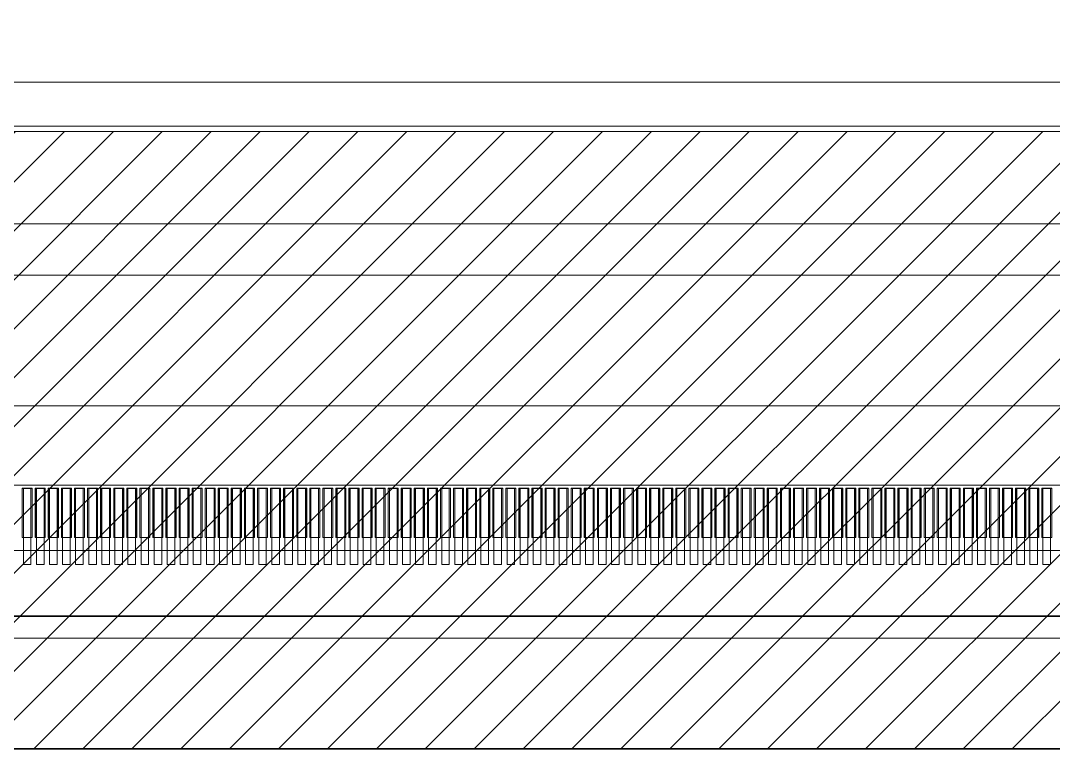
# Model space of a CAD drawing. Header units: millimetres. Extents: x 2066 to 2879, y -17342 to -16767.
# Drawn here: x 2390.86 to 2400.34, y -17164.72 to -17158 of the extents above; entities that cross this region are included whole.
import ezdxf

# ---------------------------------------------------------------- set-up
doc = ezdxf.new("R2010")
doc.units = ezdxf.units.MM
doc.layers.get('0').update_dxf_attribs({"lineweight": 20})
for name, color, linetype, lineweight in [('chip_btm.drawing', 9, 'Continuous', 100), ('chip_top.drawing', 3, 'Continuous', 100), ('DIM（标注）', 3, 'Continuous', 9), ('dummy.drawing', 7, 'Continuous', 100), ('epin', 13, 'Continuous', 9), ('GE.drawing', 6, 'Continuous', 100), ('GE_MASK.drawing', 5, 'Continuous', 100), ('L245.P200', 19, 'Continuous', 100), ('胶框', 7, 'Continuous', 18)]:
    doc.layers.add(name, color=color, linetype=linetype, lineweight=lineweight)

# ---------------------------------------------------------------- blocks, each defined once
blk = doc.blocks.new('afwe322323f')
at = {"color": 7}
blk.add_lwpolyline([(192.4903, 977.9179), (289.2903, 977.9179), (289.2903, 975.8639), (294.2903, 975.8639), (294.2903, 977.9179), (299.2903, 977.9179), (299.2903, 975.8639), (304.2903, 975.8639), (304.2903, 977.9179), (309.9703, 977.9179), (309.9703, 999.9039), (310.4703, 999.9039), (310.4703, 1002.9039), (309.9703, 1002.9039), (309.9703, 1021.9039), (310.4703, 1021.9039), (310.4703, 1024.9039), (309.9703, 1024.9039), (309.9703, 1046.9039), (310.4703, 1046.9039), (310.4703, 1049.9039), (309.9703, 1049.9039), (309.9703, 1148.7439)], dxfattribs=at)
at = {"layer": '胶框', "lineweight": 0}
blk.add_line((222.1208, 972.8126), (259.6596, 972.8126), dxfattribs=at)
blk = doc.blocks.new('afww2323f2f')
at = {"color": 6}
for p, q in [((1183.1799, 119.5908), (1145.8112, 119.5908)), ((1183.1506, 119.3908), (1145.8406, 119.3908))]:
    blk.add_line(p, q, dxfattribs=at)
blk = doc.blocks.new('*u5')
at = {"color": 2, "lineweight": 5}
for points in [[(-2.2447, 0.3488), (-2.3147, 0.3488), (-2.3147, -0.3512), (-2.2447, -0.3512)], [(-2.1247, 0.3488), (-2.1947, 0.3488), (-2.1947, -0.3512), (-2.1247, -0.3512)], [(-2.0047, 0.3488), (-2.0747, 0.3488), (-2.0747, -0.3512), (-2.0047, -0.3512)], [(-1.8847, 0.3488), (-1.9547, 0.3488), (-1.9547, -0.3512), (-1.8847, -0.3512)], [(-1.7647, 0.3488), (-1.8347, 0.3488), (-1.8347, -0.3512), (-1.7647, -0.3512)], [(-1.6447, 0.3488), (-1.7147, 0.3488), (-1.7147, -0.3512), (-1.6447, -0.3512)], [(-1.5247, 0.3488), (-1.5947, 0.3488), (-1.5947, -0.3512), (-1.5247, -0.3512)], [(-1.4047, 0.3488), (-1.4747, 0.3488), (-1.4747, -0.3512), (-1.4047, -0.3512)], [(-1.2847, 0.3488), (-1.3547, 0.3488), (-1.3547, -0.3512), (-1.2847, -0.3512)], [(-1.1647, 0.3488), (-1.2347, 0.3488), (-1.2347, -0.3512), (-1.1647, -0.3512)], [(-1.0447, 0.3488), (-1.1147, 0.3488), (-1.1147, -0.3512), (-1.0447, -0.3512)], [(-0.9247, 0.3488), (-0.9947, 0.3488), (-0.9947, -0.3512), (-0.9247, -0.3512)], [(-0.8047, 0.3488), (-0.8747, 0.3488), (-0.8747, -0.3512), (-0.8047, -0.3512)], [(-0.6847, 0.3488), (-0.7547, 0.3488), (-0.7547, -0.3512), (-0.6847, -0.3512)], [(-0.5647, 0.3488), (-0.6347, 0.3488), (-0.6347, -0.3512), (-0.5647, -0.3512)], [(-0.4447, 0.3488), (-0.5147, 0.3488), (-0.5147, -0.3512), (-0.4447, -0.3512)], [(-0.3247, 0.3488), (-0.3947, 0.3488), (-0.3947, -0.3512), (-0.3247, -0.3512)], [(-0.2047, 0.3488), (-0.2747, 0.3488), (-0.2747, -0.3512), (-0.2047, -0.3512)], [(-0.0847, 0.3488), (-0.1547, 0.3488), (-0.1547, -0.3512), (-0.0847, -0.3512)], [(0.0353, 0.3488), (-0.0347, 0.3488), (-0.0347, -0.3512), (0.0353, -0.3512)], [(0.1553, 0.3488), (0.0853, 0.3488), (0.0853, -0.3512), (0.1553, -0.3512)], [(0.2753, 0.3488), (0.2053, 0.3488), (0.2053, -0.3512), (0.2753, -0.3512)], [(0.3953, 0.3488), (0.3253, 0.3488), (0.3253, -0.3512), (0.3953, -0.3512)], [(0.5153, 0.3488), (0.4453, 0.3488), (0.4453, -0.3512), (0.5153, -0.3512)], [(0.6353, 0.3488), (0.5653, 0.3488), (0.5653, -0.3512), (0.6353, -0.3512)], [(0.7553, 0.3488), (0.6853, 0.3488), (0.6853, -0.3512), (0.7553, -0.3512)], [(0.8753, 0.3488), (0.8053, 0.3488), (0.8053, -0.3512), (0.8753, -0.3512)], [(0.9953, 0.3488), (0.9253, 0.3488), (0.9253, -0.3512), (0.9953, -0.3512)], [(1.1153, 0.3488), (1.0453, 0.3488), (1.0453, -0.3512), (1.1153, -0.3512)], [(1.2353, 0.3488), (1.1653, 0.3488), (1.1653, -0.3512), (1.2353, -0.3512)], [(1.3553, 0.3488), (1.2853, 0.3488), (1.2853, -0.3512), (1.3553, -0.3512)], [(1.4753, 0.3488), (1.4053, 0.3488), (1.4053, -0.3512), (1.4753, -0.3512)], [(1.5953, 0.3488), (1.5253, 0.3488), (1.5253, -0.3512), (1.5953, -0.3512)], [(1.7153, 0.3488), (1.6453, 0.3488), (1.6453, -0.3512), (1.7153, -0.3512)], [(1.8353, 0.3488), (1.7653, 0.3488), (1.7653, -0.3512), (1.8353, -0.3512)], [(1.9553, 0.3488), (1.8853, 0.3488), (1.8853, -0.3512), (1.9553, -0.3512)], [(2.0753, 0.3488), (2.0053, 0.3488), (2.0053, -0.3512), (2.0753, -0.3512)], [(2.1953, 0.3488), (2.1253, 0.3488), (2.1253, -0.3512), (2.1953, -0.3512)], [(2.3153, 0.3488), (2.2453, 0.3488), (2.2453, -0.3512), (2.3153, -0.3512)], [(2.4353, 0.3488), (2.3653, 0.3488), (2.3653, -0.3512), (2.4353, -0.3512)], [(2.5553, 0.3488), (2.4853, 0.3488), (2.4853, -0.3512), (2.5553, -0.3512)], [(2.6753, 0.3488), (2.6053, 0.3488), (2.6053, -0.3512), (2.6753, -0.3512)], [(2.7953, 0.3488), (2.7253, 0.3488), (2.7253, -0.3512), (2.7953, -0.3512)], [(2.9153, 0.3488), (2.8453, 0.3488), (2.8453, -0.3512), (2.9153, -0.3512)], [(3.0353, 0.3488), (2.9653, 0.3488), (2.9653, -0.3512), (3.0353, -0.3512)], [(3.1553, 0.3488), (3.0853, 0.3488), (3.0853, -0.3512), (3.1553, -0.3512)], [(3.2753, 0.3488), (3.2053, 0.3488), (3.2053, -0.3512), (3.2753, -0.3512)], [(3.3953, 0.3488), (3.3253, 0.3488), (3.3253, -0.3512), (3.3953, -0.3512)], [(3.5153, 0.3488), (3.4453, 0.3488), (3.4453, -0.3512), (3.5153, -0.3512)], [(3.6353, 0.3488), (3.5653, 0.3488), (3.5653, -0.3512), (3.6353, -0.3512)], [(3.7553, 0.3488), (3.6853, 0.3488), (3.6853, -0.3512), (3.7553, -0.3512)], [(3.8753, 0.3488), (3.8053, 0.3488), (3.8053, -0.3512), (3.8753, -0.3512)], [(3.9953, 0.3488), (3.9253, 0.3488), (3.9253, -0.3512), (3.9953, -0.3512)], [(4.1153, 0.3488), (4.0453, 0.3488), (4.0453, -0.3512), (4.1153, -0.3512)], [(4.2353, 0.3488), (4.1653, 0.3488), (4.1653, -0.3512), (4.2353, -0.3512)], [(4.3553, 0.3488), (4.2853, 0.3488), (4.2853, -0.3512), (4.3553, -0.3512)], [(4.4753, 0.3488), (4.4053, 0.3488), (4.4053, -0.3512), (4.4753, -0.3512)], [(4.5953, 0.3488), (4.5253, 0.3488), (4.5253, -0.3512), (4.5953, -0.3512)], [(4.7153, 0.3488), (4.6453, 0.3488), (4.6453, -0.3512), (4.7153, -0.3512)], [(4.8353, 0.3488), (4.7653, 0.3488), (4.7653, -0.3512), (4.8353, -0.3512)], [(4.9553, 0.3488), (4.8853, 0.3488), (4.8853, -0.3512), (4.9553, -0.3512)], [(5.0753, 0.3488), (5.0053, 0.3488), (5.0053, -0.3512), (5.0753, -0.3512)], [(5.1953, 0.3488), (5.1253, 0.3488), (5.1253, -0.3512), (5.1953, -0.3512)], [(5.3153, 0.3488), (5.2453, 0.3488), (5.2453, -0.3512), (5.3153, -0.3512)], [(5.4353, 0.3488), (5.3653, 0.3488), (5.3653, -0.3512), (5.4353, -0.3512)], [(5.5553, 0.3488), (5.4853, 0.3488), (5.4853, -0.3512), (5.5553, -0.3512)], [(5.6753, 0.3488), (5.6053, 0.3488), (5.6053, -0.3512), (5.6753, -0.3512)], [(5.7953, 0.3488), (5.7253, 0.3488), (5.7253, -0.3512), (5.7953, -0.3512)], [(5.9153, 0.3488), (5.8453, 0.3488), (5.8453, -0.3512), (5.9153, -0.3512)], [(6.0353, 0.3488), (5.9653, 0.3488), (5.9653, -0.3512), (6.0353, -0.3512)], [(6.1553, 0.3488), (6.0853, 0.3488), (6.0853, -0.3512), (6.1553, -0.3512)], [(6.2753, 0.3488), (6.2053, 0.3488), (6.2053, -0.3512), (6.2753, -0.3512)], [(6.3953, 0.3488), (6.3253, 0.3488), (6.3253, -0.3512), (6.3953, -0.3512)], [(6.5153, 0.3488), (6.4453, 0.3488), (6.4453, -0.3512), (6.5153, -0.3512)], [(6.6353, 0.3488), (6.5653, 0.3488), (6.5653, -0.3512), (6.6353, -0.3512)], [(6.7553, 0.3488), (6.6853, 0.3488), (6.6853, -0.3512), (6.7553, -0.3512)], [(6.8753, 0.3488), (6.8053, 0.3488), (6.8053, -0.3512), (6.8753, -0.3512)], [(6.9953, 0.3488), (6.9253, 0.3488), (6.9253, -0.3512), (6.9953, -0.3512)], [(7.1153, 0.3488), (7.0453, 0.3488), (7.0453, -0.3512), (7.1153, -0.3512)]]:
    blk.add_lwpolyline(points, close=True, dxfattribs=at)

msp = doc.modelspace()

# ---------------------------------------------------------------- hatches: boundary and pattern name
at = {"lineweight": 5}
h = msp.add_hatch(dxfattribs=at)
h.set_pattern_fill('ANSI31', color=8, scale=0.1)
h.set_pattern_definition([(45, (558.36157, -909.277), (-0.224506403, 0.224506403), [])])
h.paths.add_polyline_path([(2460.8595, -16936.8908), (2320.4995, -16936.8908), (2320.4995, -17163.8508), (2354.7177, -17163.8508), (2355.5527, -17164.6858), (2407.8038, -17164.6858), (2408.6388, -17163.8508), (2460.8595, -17163.8508)])
h.paths.add_polyline_path([(2322.1295, -17159.0208), (2322.1295, -16938.5208), (2459.2295, -16938.5208), (2459.2295, -17159.0208)], flags=16)

# ---------------------------------------------------------------- linework, layer by layer
at = {"color": 8, "lineweight": 5}
msp.add_lwpolyline([(2354.7177, -17163.8508), (2320.4995, -17163.8508), (2320.4995, -16936.8908), (2460.8595, -16936.8908), (2460.8595, -17163.8508), (2408.6388, -17163.8508), (2407.8038, -17164.6858), (2355.5527, -17164.6858), (2354.7177, -17163.8508)], dxfattribs=at)
msp.add_lwpolyline([(2322.1295, -16938.5208), (2459.2295, -16938.5208), (2459.2295, -17159.0208), (2322.1295, -17159.0208)], close=True, dxfattribs=at)
at = {"color": 2, "lineweight": 5}
msp.add_lwpolyline([(2322.1795, -16938.5708), (2459.1795, -16938.5708), (2459.1795, -17158.9708), (2322.1795, -17158.9708)], close=True, dxfattribs=at)
at = {"color": 30, "lineweight": 5}
msp.add_lwpolyline([(2373.7145, -17164.6908), (2407.6445, -17164.6908, 0.414214), (2407.9445, -17164.3908), (2407.9445, -17162.4668, 0.414214), (2407.7445, -17162.2668), (2373.6145, -17162.2668, 0.414214), (2373.4145, -17162.4668), (2373.4145, -17164.3908, 0.414214)], format="xyb", close=True, dxfattribs=at)
at = {"layer": 'chip_btm.drawing', "color": 4, "linetype": 'Continuous', "lineweight": 5}
msp.add_lwpolyline([(2321.1995, -17162.8668), (2460.1595, -17162.8668), (2460.1595, -16937.6908), (2321.1995, -16937.6908)], close=True, dxfattribs=at)
at = {"layer": 'chip_top.drawing', "color": 125, "linetype": 'Continuous', "lineweight": 5}
msp.add_lwpolyline([(2321.1995, -17159.8668), (2460.1595, -17159.8668), (2460.1595, -16937.6908), (2321.1995, -16937.6908)], close=True, dxfattribs=at)
msp.add_lwpolyline([(2321.1995, -17159.8668), (2460.1595, -17159.8668), (2460.1595, -16937.6908), (2321.1995, -16937.6908)], close=True, dxfattribs=at)
at = {"layer": 'chip_top.drawing', "color": 4, "linetype": 'Continuous', "lineweight": 5}
msp.add_lwpolyline([(2321.1995, -17159.8668), (2460.1595, -17159.8668), (2460.1595, -16937.6908), (2321.1995, -16937.6908)], close=True, dxfattribs=at)
at = {"layer": 'dummy.drawing', "color": 2, "linetype": 'Continuous', "lineweight": 5}
for points in [[(2390.8745, -17162.7468), (2390.9645, -17162.7468), (2390.9645, -17162.2968), (2390.8745, -17162.2968)], [(2390.9945, -17162.7468), (2391.0845, -17162.7468), (2391.0845, -17162.2968), (2390.9945, -17162.2968)], [(2391.1145, -17162.7468), (2391.2045, -17162.7468), (2391.2045, -17162.2968), (2391.1145, -17162.2968)], [(2391.2345, -17162.7468), (2391.3245, -17162.7468), (2391.3245, -17162.2968), (2391.2345, -17162.2968)], [(2391.3545, -17162.7468), (2391.4445, -17162.7468), (2391.4445, -17162.2968), (2391.3545, -17162.2968)], [(2391.4745, -17162.7468), (2391.5645, -17162.7468), (2391.5645, -17162.2968), (2391.4745, -17162.2968)], [(2391.5945, -17162.7468), (2391.6845, -17162.7468), (2391.6845, -17162.2968), (2391.5945, -17162.2968)], [(2391.7145, -17162.7468), (2391.8045, -17162.7468), (2391.8045, -17162.2968), (2391.7145, -17162.2968)], [(2391.8345, -17162.7468), (2391.9245, -17162.7468), (2391.9245, -17162.2968), (2391.8345, -17162.2968)], [(2391.9545, -17162.7468), (2392.0445, -17162.7468), (2392.0445, -17162.2968), (2391.9545, -17162.2968)], [(2392.0745, -17162.7468), (2392.1645, -17162.7468), (2392.1645, -17162.2968), (2392.0745, -17162.2968)], [(2392.1945, -17162.7468), (2392.2845, -17162.7468), (2392.2845, -17162.2968), (2392.1945, -17162.2968)], [(2392.3145, -17162.7468), (2392.4045, -17162.7468), (2392.4045, -17162.2968), (2392.3145, -17162.2968)], [(2392.4345, -17162.7468), (2392.5245, -17162.7468), (2392.5245, -17162.2968), (2392.4345, -17162.2968)], [(2392.5545, -17162.7468), (2392.6445, -17162.7468), (2392.6445, -17162.2968), (2392.5545, -17162.2968)], [(2392.6745, -17162.7468), (2392.7645, -17162.7468), (2392.7645, -17162.2968), (2392.6745, -17162.2968)], [(2392.7945, -17162.7468), (2392.8845, -17162.7468), (2392.8845, -17162.2968), (2392.7945, -17162.2968)], [(2392.9145, -17162.7468), (2393.0045, -17162.7468), (2393.0045, -17162.2968), (2392.9145, -17162.2968)], [(2393.0345, -17162.7468), (2393.1245, -17162.7468), (2393.1245, -17162.2968), (2393.0345, -17162.2968)], [(2393.1545, -17162.7468), (2393.2445, -17162.7468), (2393.2445, -17162.2968), (2393.1545, -17162.2968)], [(2393.2745, -17162.7468), (2393.3645, -17162.7468), (2393.3645, -17162.2968), (2393.2745, -17162.2968)], [(2393.3945, -17162.7468), (2393.4845, -17162.7468), (2393.4845, -17162.2968), (2393.3945, -17162.2968)], [(2393.5145, -17162.7468), (2393.6045, -17162.7468), (2393.6045, -17162.2968), (2393.5145, -17162.2968)], [(2393.6345, -17162.7468), (2393.7245, -17162.7468), (2393.7245, -17162.2968), (2393.6345, -17162.2968)], [(2393.7545, -17162.7468), (2393.8445, -17162.7468), (2393.8445, -17162.2968), (2393.7545, -17162.2968)], [(2393.8745, -17162.7468), (2393.9645, -17162.7468), (2393.9645, -17162.2968), (2393.8745, -17162.2968)], [(2393.9945, -17162.7468), (2394.0845, -17162.7468), (2394.0845, -17162.2968), (2393.9945, -17162.2968)], [(2394.1145, -17162.7468), (2394.2045, -17162.7468), (2394.2045, -17162.2968), (2394.1145, -17162.2968)], [(2394.2345, -17162.7468), (2394.3245, -17162.7468), (2394.3245, -17162.2968), (2394.2345, -17162.2968)], [(2394.3545, -17162.7468), (2394.4445, -17162.7468), (2394.4445, -17162.2968), (2394.3545, -17162.2968)], [(2394.4745, -17162.7468), (2394.5645, -17162.7468), (2394.5645, -17162.2968), (2394.4745, -17162.2968)], [(2394.5945, -17162.7468), (2394.6845, -17162.7468), (2394.6845, -17162.2968), (2394.5945, -17162.2968)], [(2394.7145, -17162.7468), (2394.8045, -17162.7468), (2394.8045, -17162.2968), (2394.7145, -17162.2968)], [(2394.8345, -17162.7468), (2394.9245, -17162.7468), (2394.9245, -17162.2968), (2394.8345, -17162.2968)], [(2394.9545, -17162.7468), (2395.0445, -17162.7468), (2395.0445, -17162.2968), (2394.9545, -17162.2968)], [(2395.0745, -17162.7468), (2395.1645, -17162.7468), (2395.1645, -17162.2968), (2395.0745, -17162.2968)], [(2395.1945, -17162.7468), (2395.2845, -17162.7468), (2395.2845, -17162.2968), (2395.1945, -17162.2968)], [(2395.3145, -17162.7468), (2395.4045, -17162.7468), (2395.4045, -17162.2968), (2395.3145, -17162.2968)], [(2395.4345, -17162.7468), (2395.5245, -17162.7468), (2395.5245, -17162.2968), (2395.4345, -17162.2968)], [(2395.5545, -17162.7468), (2395.6445, -17162.7468), (2395.6445, -17162.2968), (2395.5545, -17162.2968)], [(2395.6745, -17162.7468), (2395.7645, -17162.7468), (2395.7645, -17162.2968), (2395.6745, -17162.2968)], [(2395.7945, -17162.7468), (2395.8845, -17162.7468), (2395.8845, -17162.2968), (2395.7945, -17162.2968)], [(2395.9145, -17162.7468), (2396.0045, -17162.7468), (2396.0045, -17162.2968), (2395.9145, -17162.2968)], [(2396.0345, -17162.7468), (2396.1245, -17162.7468), (2396.1245, -17162.2968), (2396.0345, -17162.2968)], [(2396.1545, -17162.7468), (2396.2445, -17162.7468), (2396.2445, -17162.2968), (2396.1545, -17162.2968)], [(2396.2745, -17162.7468), (2396.3645, -17162.7468), (2396.3645, -17162.2968), (2396.2745, -17162.2968)], [(2396.3945, -17162.7468), (2396.4845, -17162.7468), (2396.4845, -17162.2968), (2396.3945, -17162.2968)], [(2396.5145, -17162.7468), (2396.6045, -17162.7468), (2396.6045, -17162.2968), (2396.5145, -17162.2968)], [(2396.6345, -17162.7468), (2396.7245, -17162.7468), (2396.7245, -17162.2968), (2396.6345, -17162.2968)], [(2396.7545, -17162.7468), (2396.8445, -17162.7468), (2396.8445, -17162.2968), (2396.7545, -17162.2968)], [(2396.8745, -17162.7468), (2396.9645, -17162.7468), (2396.9645, -17162.2968), (2396.8745, -17162.2968)], [(2396.9945, -17162.7468), (2397.0845, -17162.7468), (2397.0845, -17162.2968), (2396.9945, -17162.2968)], [(2397.1145, -17162.7468), (2397.2045, -17162.7468), (2397.2045, -17162.2968), (2397.1145, -17162.2968)], [(2397.2345, -17162.7468), (2397.3245, -17162.7468), (2397.3245, -17162.2968), (2397.2345, -17162.2968)], [(2397.3545, -17162.7468), (2397.4445, -17162.7468), (2397.4445, -17162.2968), (2397.3545, -17162.2968)], [(2397.4745, -17162.7468), (2397.5645, -17162.7468), (2397.5645, -17162.2968), (2397.4745, -17162.2968)], [(2397.5945, -17162.7468), (2397.6845, -17162.7468), (2397.6845, -17162.2968), (2397.5945, -17162.2968)], [(2397.7145, -17162.7468), (2397.8045, -17162.7468), (2397.8045, -17162.2968), (2397.7145, -17162.2968)], [(2397.8345, -17162.7468), (2397.9245, -17162.7468), (2397.9245, -17162.2968), (2397.8345, -17162.2968)], [(2397.9545, -17162.7468), (2398.0445, -17162.7468), (2398.0445, -17162.2968), (2397.9545, -17162.2968)], [(2398.0745, -17162.7468), (2398.1645, -17162.7468), (2398.1645, -17162.2968), (2398.0745, -17162.2968)], [(2398.1945, -17162.7468), (2398.2845, -17162.7468), (2398.2845, -17162.2968), (2398.1945, -17162.2968)], [(2398.3145, -17162.7468), (2398.4045, -17162.7468), (2398.4045, -17162.2968), (2398.3145, -17162.2968)], [(2398.4345, -17162.7468), (2398.5245, -17162.7468), (2398.5245, -17162.2968), (2398.4345, -17162.2968)], [(2398.5545, -17162.7468), (2398.6445, -17162.7468), (2398.6445, -17162.2968), (2398.5545, -17162.2968)], [(2398.6745, -17162.7468), (2398.7645, -17162.7468), (2398.7645, -17162.2968), (2398.6745, -17162.2968)], [(2398.7945, -17162.7468), (2398.8845, -17162.7468), (2398.8845, -17162.2968), (2398.7945, -17162.2968)], [(2398.9145, -17162.7468), (2399.0045, -17162.7468), (2399.0045, -17162.2968), (2398.9145, -17162.2968)], [(2399.0345, -17162.7468), (2399.1245, -17162.7468), (2399.1245, -17162.2968), (2399.0345, -17162.2968)], [(2399.1545, -17162.7468), (2399.2445, -17162.7468), (2399.2445, -17162.2968), (2399.1545, -17162.2968)], [(2399.2745, -17162.7468), (2399.3645, -17162.7468), (2399.3645, -17162.2968), (2399.2745, -17162.2968)], [(2399.3945, -17162.7468), (2399.4845, -17162.7468), (2399.4845, -17162.2968), (2399.3945, -17162.2968)], [(2399.5145, -17162.7468), (2399.6045, -17162.7468), (2399.6045, -17162.2968), (2399.5145, -17162.2968)], [(2399.6345, -17162.7468), (2399.7245, -17162.7468), (2399.7245, -17162.2968), (2399.6345, -17162.2968)], [(2399.7545, -17162.7468), (2399.8445, -17162.7468), (2399.8445, -17162.2968), (2399.7545, -17162.2968)], [(2399.8745, -17162.7468), (2399.9645, -17162.7468), (2399.9645, -17162.2968), (2399.8745, -17162.2968)], [(2399.9945, -17162.7468), (2400.0845, -17162.7468), (2400.0845, -17162.2968), (2399.9945, -17162.2968)], [(2400.1145, -17162.7468), (2400.2045, -17162.7468), (2400.2045, -17162.2968), (2400.1145, -17162.2968)], [(2400.2345, -17162.7468), (2400.3245, -17162.7468), (2400.3245, -17162.2968), (2400.2345, -17162.2968)]]:
    msp.add_lwpolyline(points, close=True, dxfattribs=at)
at = {"layer": 'epin', "color": 3, "lineweight": 5}
msp.add_lwpolyline([(2374.2145, -17164.7208), (2374.2145, -17163.9668, -0.414214), (2374.7145, -17163.4668), (2406.6445, -17163.4668, -0.414214), (2407.1445, -17163.9668), (2407.1445, -17164.6908)], format="xyb", dxfattribs=at)
at = {"layer": 'GE.drawing', "color": 2, "linetype": 'Continuous', "lineweight": 5}
for points in [[(2390.9625, -17162.7468), (2390.9645, -17162.7448), (2390.9645, -17162.2988), (2390.9625, -17162.2968), (2390.8765, -17162.2968), (2390.8745, -17162.2988), (2390.8745, -17162.7448), (2390.8765, -17162.7468)], [(2391.0825, -17162.7468), (2391.0845, -17162.7448), (2391.0845, -17162.2988), (2391.0825, -17162.2968), (2390.9965, -17162.2968), (2390.9945, -17162.2988), (2390.9945, -17162.7448), (2390.9965, -17162.7468)], [(2391.2025, -17162.7468), (2391.2045, -17162.7448), (2391.2045, -17162.2988), (2391.2025, -17162.2968), (2391.1165, -17162.2968), (2391.1145, -17162.2988), (2391.1145, -17162.7448), (2391.1165, -17162.7468)], [(2391.3225, -17162.7468), (2391.3245, -17162.7448), (2391.3245, -17162.2988), (2391.3225, -17162.2968), (2391.2365, -17162.2968), (2391.2345, -17162.2988), (2391.2345, -17162.7448), (2391.2365, -17162.7468)], [(2391.4425, -17162.7468), (2391.4445, -17162.7448), (2391.4445, -17162.2988), (2391.4425, -17162.2968), (2391.3565, -17162.2968), (2391.3545, -17162.2988), (2391.3545, -17162.7448), (2391.3565, -17162.7468)], [(2391.5625, -17162.7468), (2391.5645, -17162.7448), (2391.5645, -17162.2988), (2391.5625, -17162.2968), (2391.4765, -17162.2968), (2391.4745, -17162.2988), (2391.4745, -17162.7448), (2391.4765, -17162.7468)], [(2391.6825, -17162.7468), (2391.6845, -17162.7448), (2391.6845, -17162.2988), (2391.6825, -17162.2968), (2391.5965, -17162.2968), (2391.5945, -17162.2988), (2391.5945, -17162.7448), (2391.5965, -17162.7468)], [(2391.8025, -17162.7468), (2391.8045, -17162.7448), (2391.8045, -17162.2988), (2391.8025, -17162.2968), (2391.7165, -17162.2968), (2391.7145, -17162.2988), (2391.7145, -17162.7448), (2391.7165, -17162.7468)], [(2391.9225, -17162.7468), (2391.9245, -17162.7448), (2391.9245, -17162.2988), (2391.9225, -17162.2968), (2391.8365, -17162.2968), (2391.8345, -17162.2988), (2391.8345, -17162.7448), (2391.8365, -17162.7468)], [(2392.0425, -17162.7468), (2392.0445, -17162.7448), (2392.0445, -17162.2988), (2392.0425, -17162.2968), (2391.9565, -17162.2968), (2391.9545, -17162.2988), (2391.9545, -17162.7448), (2391.9565, -17162.7468)], [(2392.1625, -17162.7468), (2392.1645, -17162.7448), (2392.1645, -17162.2988), (2392.1625, -17162.2968), (2392.0765, -17162.2968), (2392.0745, -17162.2988), (2392.0745, -17162.7448), (2392.0765, -17162.7468)], [(2392.2825, -17162.7468), (2392.2845, -17162.7448), (2392.2845, -17162.2988), (2392.2825, -17162.2968), (2392.1965, -17162.2968), (2392.1945, -17162.2988), (2392.1945, -17162.7448), (2392.1965, -17162.7468)], [(2392.4025, -17162.7468), (2392.4045, -17162.7448), (2392.4045, -17162.2988), (2392.4025, -17162.2968), (2392.3165, -17162.2968), (2392.3145, -17162.2988), (2392.3145, -17162.7448), (2392.3165, -17162.7468)], [(2392.5225, -17162.7468), (2392.5245, -17162.7448), (2392.5245, -17162.2988), (2392.5225, -17162.2968), (2392.4365, -17162.2968), (2392.4345, -17162.2988), (2392.4345, -17162.7448), (2392.4365, -17162.7468)], [(2392.6425, -17162.7468), (2392.6445, -17162.7448), (2392.6445, -17162.2988), (2392.6425, -17162.2968), (2392.5565, -17162.2968), (2392.5545, -17162.2988), (2392.5545, -17162.7448), (2392.5565, -17162.7468)], [(2392.7625, -17162.7468), (2392.7645, -17162.7448), (2392.7645, -17162.2988), (2392.7625, -17162.2968), (2392.6765, -17162.2968), (2392.6745, -17162.2988), (2392.6745, -17162.7448), (2392.6765, -17162.7468)], [(2392.8825, -17162.7468), (2392.8845, -17162.7448), (2392.8845, -17162.2988), (2392.8825, -17162.2968), (2392.7965, -17162.2968), (2392.7945, -17162.2988), (2392.7945, -17162.7448), (2392.7965, -17162.7468)], [(2393.0025, -17162.7468), (2393.0045, -17162.7448), (2393.0045, -17162.2988), (2393.0025, -17162.2968), (2392.9165, -17162.2968), (2392.9145, -17162.2988), (2392.9145, -17162.7448), (2392.9165, -17162.7468)], [(2393.1225, -17162.7468), (2393.1245, -17162.7448), (2393.1245, -17162.2988), (2393.1225, -17162.2968), (2393.0365, -17162.2968), (2393.0345, -17162.2988), (2393.0345, -17162.7448), (2393.0365, -17162.7468)], [(2393.2425, -17162.7468), (2393.2445, -17162.7448), (2393.2445, -17162.2988), (2393.2425, -17162.2968), (2393.1565, -17162.2968), (2393.1545, -17162.2988), (2393.1545, -17162.7448), (2393.1565, -17162.7468)], [(2393.3625, -17162.7468), (2393.3645, -17162.7448), (2393.3645, -17162.2988), (2393.3625, -17162.2968), (2393.2765, -17162.2968), (2393.2745, -17162.2988), (2393.2745, -17162.7448), (2393.2765, -17162.7468)], [(2393.4825, -17162.7468), (2393.4845, -17162.7448), (2393.4845, -17162.2988), (2393.4825, -17162.2968), (2393.3965, -17162.2968), (2393.3945, -17162.2988), (2393.3945, -17162.7448), (2393.3965, -17162.7468)], [(2393.6025, -17162.7468), (2393.6045, -17162.7448), (2393.6045, -17162.2988), (2393.6025, -17162.2968), (2393.5165, -17162.2968), (2393.5145, -17162.2988), (2393.5145, -17162.7448), (2393.5165, -17162.7468)], [(2393.7225, -17162.7468), (2393.7245, -17162.7448), (2393.7245, -17162.2988), (2393.7225, -17162.2968), (2393.6365, -17162.2968), (2393.6345, -17162.2988), (2393.6345, -17162.7448), (2393.6365, -17162.7468)], [(2393.8425, -17162.7468), (2393.8445, -17162.7448), (2393.8445, -17162.2988), (2393.8425, -17162.2968), (2393.7565, -17162.2968), (2393.7545, -17162.2988), (2393.7545, -17162.7448), (2393.7565, -17162.7468)], [(2393.9625, -17162.7468), (2393.9645, -17162.7448), (2393.9645, -17162.2988), (2393.9625, -17162.2968), (2393.8765, -17162.2968), (2393.8745, -17162.2988), (2393.8745, -17162.7448), (2393.8765, -17162.7468)], [(2394.0825, -17162.7468), (2394.0845, -17162.7448), (2394.0845, -17162.2988), (2394.0825, -17162.2968), (2393.9965, -17162.2968), (2393.9945, -17162.2988), (2393.9945, -17162.7448), (2393.9965, -17162.7468)], [(2394.2025, -17162.7468), (2394.2045, -17162.7448), (2394.2045, -17162.2988), (2394.2025, -17162.2968), (2394.1165, -17162.2968), (2394.1145, -17162.2988), (2394.1145, -17162.7448), (2394.1165, -17162.7468)], [(2394.3225, -17162.7468), (2394.3245, -17162.7448), (2394.3245, -17162.2988), (2394.3225, -17162.2968), (2394.2365, -17162.2968), (2394.2345, -17162.2988), (2394.2345, -17162.7448), (2394.2365, -17162.7468)], [(2394.4425, -17162.7468), (2394.4445, -17162.7448), (2394.4445, -17162.2988), (2394.4425, -17162.2968), (2394.3565, -17162.2968), (2394.3545, -17162.2988), (2394.3545, -17162.7448), (2394.3565, -17162.7468)], [(2394.5625, -17162.7468), (2394.5645, -17162.7448), (2394.5645, -17162.2988), (2394.5625, -17162.2968), (2394.4765, -17162.2968), (2394.4745, -17162.2988), (2394.4745, -17162.7448), (2394.4765, -17162.7468)], [(2394.6825, -17162.7468), (2394.6845, -17162.7448), (2394.6845, -17162.2988), (2394.6825, -17162.2968), (2394.5965, -17162.2968), (2394.5945, -17162.2988), (2394.5945, -17162.7448), (2394.5965, -17162.7468)], [(2394.8025, -17162.7468), (2394.8045, -17162.7448), (2394.8045, -17162.2988), (2394.8025, -17162.2968), (2394.7165, -17162.2968), (2394.7145, -17162.2988), (2394.7145, -17162.7448), (2394.7165, -17162.7468)], [(2394.9225, -17162.7468), (2394.9245, -17162.7448), (2394.9245, -17162.2988), (2394.9225, -17162.2968), (2394.8365, -17162.2968), (2394.8345, -17162.2988), (2394.8345, -17162.7448), (2394.8365, -17162.7468)], [(2395.0425, -17162.7468), (2395.0445, -17162.7448), (2395.0445, -17162.2988), (2395.0425, -17162.2968), (2394.9565, -17162.2968), (2394.9545, -17162.2988), (2394.9545, -17162.7448), (2394.9565, -17162.7468)], [(2395.1625, -17162.7468), (2395.1645, -17162.7448), (2395.1645, -17162.2988), (2395.1625, -17162.2968), (2395.0765, -17162.2968), (2395.0745, -17162.2988), (2395.0745, -17162.7448), (2395.0765, -17162.7468)], [(2395.2825, -17162.7468), (2395.2845, -17162.7448), (2395.2845, -17162.2988), (2395.2825, -17162.2968), (2395.1965, -17162.2968), (2395.1945, -17162.2988), (2395.1945, -17162.7448), (2395.1965, -17162.7468)], [(2395.4025, -17162.7468), (2395.4045, -17162.7448), (2395.4045, -17162.2988), (2395.4025, -17162.2968), (2395.3165, -17162.2968), (2395.3145, -17162.2988), (2395.3145, -17162.7448), (2395.3165, -17162.7468)], [(2395.5225, -17162.7468), (2395.5245, -17162.7448), (2395.5245, -17162.2988), (2395.5225, -17162.2968), (2395.4365, -17162.2968), (2395.4345, -17162.2988), (2395.4345, -17162.7448), (2395.4365, -17162.7468)], [(2395.6425, -17162.7468), (2395.6445, -17162.7448), (2395.6445, -17162.2988), (2395.6425, -17162.2968), (2395.5565, -17162.2968), (2395.5545, -17162.2988), (2395.5545, -17162.7448), (2395.5565, -17162.7468)], [(2395.7625, -17162.7468), (2395.7645, -17162.7448), (2395.7645, -17162.2988), (2395.7625, -17162.2968), (2395.6765, -17162.2968), (2395.6745, -17162.2988), (2395.6745, -17162.7448), (2395.6765, -17162.7468)], [(2395.8825, -17162.7468), (2395.8845, -17162.7448), (2395.8845, -17162.2988), (2395.8825, -17162.2968), (2395.7965, -17162.2968), (2395.7945, -17162.2988), (2395.7945, -17162.7448), (2395.7965, -17162.7468)], [(2396.0025, -17162.7468), (2396.0045, -17162.7448), (2396.0045, -17162.2988), (2396.0025, -17162.2968), (2395.9165, -17162.2968), (2395.9145, -17162.2988), (2395.9145, -17162.7448), (2395.9165, -17162.7468)], [(2396.1225, -17162.7468), (2396.1245, -17162.7448), (2396.1245, -17162.2988), (2396.1225, -17162.2968), (2396.0365, -17162.2968), (2396.0345, -17162.2988), (2396.0345, -17162.7448), (2396.0365, -17162.7468)], [(2396.2425, -17162.7468), (2396.2445, -17162.7448), (2396.2445, -17162.2988), (2396.2425, -17162.2968), (2396.1565, -17162.2968), (2396.1545, -17162.2988), (2396.1545, -17162.7448), (2396.1565, -17162.7468)], [(2396.3625, -17162.7468), (2396.3645, -17162.7448), (2396.3645, -17162.2988), (2396.3625, -17162.2968), (2396.2765, -17162.2968), (2396.2745, -17162.2988), (2396.2745, -17162.7448), (2396.2765, -17162.7468)], [(2396.4825, -17162.7468), (2396.4845, -17162.7448), (2396.4845, -17162.2988), (2396.4825, -17162.2968), (2396.3965, -17162.2968), (2396.3945, -17162.2988), (2396.3945, -17162.7448), (2396.3965, -17162.7468)], [(2396.6025, -17162.7468), (2396.6045, -17162.7448), (2396.6045, -17162.2988), (2396.6025, -17162.2968), (2396.5165, -17162.2968), (2396.5145, -17162.2988), (2396.5145, -17162.7448), (2396.5165, -17162.7468)], [(2396.7225, -17162.7468), (2396.7245, -17162.7448), (2396.7245, -17162.2988), (2396.7225, -17162.2968), (2396.6365, -17162.2968), (2396.6345, -17162.2988), (2396.6345, -17162.7448), (2396.6365, -17162.7468)], [(2396.8425, -17162.7468), (2396.8445, -17162.7448), (2396.8445, -17162.2988), (2396.8425, -17162.2968), (2396.7565, -17162.2968), (2396.7545, -17162.2988), (2396.7545, -17162.7448), (2396.7565, -17162.7468)], [(2396.9625, -17162.7468), (2396.9645, -17162.7448), (2396.9645, -17162.2988), (2396.9625, -17162.2968), (2396.8765, -17162.2968), (2396.8745, -17162.2988), (2396.8745, -17162.7448), (2396.8765, -17162.7468)], [(2397.0825, -17162.7468), (2397.0845, -17162.7448), (2397.0845, -17162.2988), (2397.0825, -17162.2968), (2396.9965, -17162.2968), (2396.9945, -17162.2988), (2396.9945, -17162.7448), (2396.9965, -17162.7468)], [(2397.2025, -17162.7468), (2397.2045, -17162.7448), (2397.2045, -17162.2988), (2397.2025, -17162.2968), (2397.1165, -17162.2968), (2397.1145, -17162.2988), (2397.1145, -17162.7448), (2397.1165, -17162.7468)], [(2397.3225, -17162.7468), (2397.3245, -17162.7448), (2397.3245, -17162.2988), (2397.3225, -17162.2968), (2397.2365, -17162.2968), (2397.2345, -17162.2988), (2397.2345, -17162.7448), (2397.2365, -17162.7468)], [(2397.4425, -17162.7468), (2397.4445, -17162.7448), (2397.4445, -17162.2988), (2397.4425, -17162.2968), (2397.3565, -17162.2968), (2397.3545, -17162.2988), (2397.3545, -17162.7448), (2397.3565, -17162.7468)], [(2397.5625, -17162.7468), (2397.5645, -17162.7448), (2397.5645, -17162.2988), (2397.5625, -17162.2968), (2397.4765, -17162.2968), (2397.4745, -17162.2988), (2397.4745, -17162.7448), (2397.4765, -17162.7468)], [(2397.6825, -17162.7468), (2397.6845, -17162.7448), (2397.6845, -17162.2988), (2397.6825, -17162.2968), (2397.5965, -17162.2968), (2397.5945, -17162.2988), (2397.5945, -17162.7448), (2397.5965, -17162.7468)], [(2397.8025, -17162.7468), (2397.8045, -17162.7448), (2397.8045, -17162.2988), (2397.8025, -17162.2968), (2397.7165, -17162.2968), (2397.7145, -17162.2988), (2397.7145, -17162.7448), (2397.7165, -17162.7468)], [(2397.9225, -17162.7468), (2397.9245, -17162.7448), (2397.9245, -17162.2988), (2397.9225, -17162.2968), (2397.8365, -17162.2968), (2397.8345, -17162.2988), (2397.8345, -17162.7448), (2397.8365, -17162.7468)], [(2398.0425, -17162.7468), (2398.0445, -17162.7448), (2398.0445, -17162.2988), (2398.0425, -17162.2968), (2397.9565, -17162.2968), (2397.9545, -17162.2988), (2397.9545, -17162.7448), (2397.9565, -17162.7468)], [(2398.1625, -17162.7468), (2398.1645, -17162.7448), (2398.1645, -17162.2988), (2398.1625, -17162.2968), (2398.0765, -17162.2968), (2398.0745, -17162.2988), (2398.0745, -17162.7448), (2398.0765, -17162.7468)], [(2398.2825, -17162.7468), (2398.2845, -17162.7448), (2398.2845, -17162.2988), (2398.2825, -17162.2968), (2398.1965, -17162.2968), (2398.1945, -17162.2988), (2398.1945, -17162.7448), (2398.1965, -17162.7468)], [(2398.4025, -17162.7468), (2398.4045, -17162.7448), (2398.4045, -17162.2988), (2398.4025, -17162.2968), (2398.3165, -17162.2968), (2398.3145, -17162.2988), (2398.3145, -17162.7448), (2398.3165, -17162.7468)], [(2398.5225, -17162.7468), (2398.5245, -17162.7448), (2398.5245, -17162.2988), (2398.5225, -17162.2968), (2398.4365, -17162.2968), (2398.4345, -17162.2988), (2398.4345, -17162.7448), (2398.4365, -17162.7468)], [(2398.6425, -17162.7468), (2398.6445, -17162.7448), (2398.6445, -17162.2988), (2398.6425, -17162.2968), (2398.5565, -17162.2968), (2398.5545, -17162.2988), (2398.5545, -17162.7448), (2398.5565, -17162.7468)], [(2398.7625, -17162.7468), (2398.7645, -17162.7448), (2398.7645, -17162.2988), (2398.7625, -17162.2968), (2398.6765, -17162.2968), (2398.6745, -17162.2988), (2398.6745, -17162.7448), (2398.6765, -17162.7468)], [(2398.8825, -17162.7468), (2398.8845, -17162.7448), (2398.8845, -17162.2988), (2398.8825, -17162.2968), (2398.7965, -17162.2968), (2398.7945, -17162.2988), (2398.7945, -17162.7448), (2398.7965, -17162.7468)], [(2399.0025, -17162.7468), (2399.0045, -17162.7448), (2399.0045, -17162.2988), (2399.0025, -17162.2968), (2398.9165, -17162.2968), (2398.9145, -17162.2988), (2398.9145, -17162.7448), (2398.9165, -17162.7468)], [(2399.1225, -17162.7468), (2399.1245, -17162.7448), (2399.1245, -17162.2988), (2399.1225, -17162.2968), (2399.0365, -17162.2968), (2399.0345, -17162.2988), (2399.0345, -17162.7448), (2399.0365, -17162.7468)], [(2399.2425, -17162.7468), (2399.2445, -17162.7448), (2399.2445, -17162.2988), (2399.2425, -17162.2968), (2399.1565, -17162.2968), (2399.1545, -17162.2988), (2399.1545, -17162.7448), (2399.1565, -17162.7468)], [(2399.3625, -17162.7468), (2399.3645, -17162.7448), (2399.3645, -17162.2988), (2399.3625, -17162.2968), (2399.2765, -17162.2968), (2399.2745, -17162.2988), (2399.2745, -17162.7448), (2399.2765, -17162.7468)], [(2399.4825, -17162.7468), (2399.4845, -17162.7448), (2399.4845, -17162.2988), (2399.4825, -17162.2968), (2399.3965, -17162.2968), (2399.3945, -17162.2988), (2399.3945, -17162.7448), (2399.3965, -17162.7468)], [(2399.6025, -17162.7468), (2399.6045, -17162.7448), (2399.6045, -17162.2988), (2399.6025, -17162.2968), (2399.5165, -17162.2968), (2399.5145, -17162.2988), (2399.5145, -17162.7448), (2399.5165, -17162.7468)], [(2399.7225, -17162.7468), (2399.7245, -17162.7448), (2399.7245, -17162.2988), (2399.7225, -17162.2968), (2399.6365, -17162.2968), (2399.6345, -17162.2988), (2399.6345, -17162.7448), (2399.6365, -17162.7468)], [(2399.8425, -17162.7468), (2399.8445, -17162.7448), (2399.8445, -17162.2988), (2399.8425, -17162.2968), (2399.7565, -17162.2968), (2399.7545, -17162.2988), (2399.7545, -17162.7448), (2399.7565, -17162.7468)], [(2399.9625, -17162.7468), (2399.9645, -17162.7448), (2399.9645, -17162.2988), (2399.9625, -17162.2968), (2399.8765, -17162.2968), (2399.8745, -17162.2988), (2399.8745, -17162.7448), (2399.8765, -17162.7468)], [(2400.0825, -17162.7468), (2400.0845, -17162.7448), (2400.0845, -17162.2988), (2400.0825, -17162.2968), (2399.9965, -17162.2968), (2399.9945, -17162.2988), (2399.9945, -17162.7448), (2399.9965, -17162.7468)], [(2400.2025, -17162.7468), (2400.2045, -17162.7448), (2400.2045, -17162.2988), (2400.2025, -17162.2968), (2400.1165, -17162.2968), (2400.1145, -17162.2988), (2400.1145, -17162.7448), (2400.1165, -17162.7468)], [(2400.3225, -17162.7468), (2400.3245, -17162.7448), (2400.3245, -17162.2988), (2400.3225, -17162.2968), (2400.2365, -17162.2968), (2400.2345, -17162.2988), (2400.2345, -17162.7448), (2400.2365, -17162.7468)]]:
    msp.add_lwpolyline(points, close=True, dxfattribs=at)
at = {"layer": 'GE_MASK.drawing', "color": 2, "linetype": 'Continuous', "lineweight": 5}
for points in [[(2390.963, -17162.2957), (2390.8761, -17162.2957), (2390.8734, -17162.2984), (2390.8734, -17162.7453), (2390.8761, -17162.7479), (2390.963, -17162.7479), (2390.9656, -17162.7453), (2390.9656, -17162.2984)], [(2391.083, -17162.2957), (2390.9961, -17162.2957), (2390.9934, -17162.2984), (2390.9934, -17162.7453), (2390.9961, -17162.7479), (2391.083, -17162.7479), (2391.0856, -17162.7453), (2391.0856, -17162.2984)], [(2391.203, -17162.2957), (2391.1161, -17162.2957), (2391.1134, -17162.2984), (2391.1134, -17162.7453), (2391.1161, -17162.7479), (2391.203, -17162.7479), (2391.2056, -17162.7453), (2391.2056, -17162.2984)], [(2391.323, -17162.2957), (2391.2361, -17162.2957), (2391.2334, -17162.2984), (2391.2334, -17162.7453), (2391.2361, -17162.7479), (2391.323, -17162.7479), (2391.3256, -17162.7453), (2391.3256, -17162.2984)], [(2391.443, -17162.2957), (2391.3561, -17162.2957), (2391.3534, -17162.2984), (2391.3534, -17162.7453), (2391.3561, -17162.7479), (2391.443, -17162.7479), (2391.4456, -17162.7453), (2391.4456, -17162.2984)], [(2391.563, -17162.2957), (2391.4761, -17162.2957), (2391.4734, -17162.2984), (2391.4734, -17162.7453), (2391.4761, -17162.7479), (2391.563, -17162.7479), (2391.5656, -17162.7453), (2391.5656, -17162.2984)], [(2391.683, -17162.2957), (2391.5961, -17162.2957), (2391.5934, -17162.2984), (2391.5934, -17162.7453), (2391.5961, -17162.7479), (2391.683, -17162.7479), (2391.6856, -17162.7453), (2391.6856, -17162.2984)], [(2391.803, -17162.2957), (2391.7161, -17162.2957), (2391.7134, -17162.2984), (2391.7134, -17162.7453), (2391.7161, -17162.7479), (2391.803, -17162.7479), (2391.8056, -17162.7453), (2391.8056, -17162.2984)], [(2391.923, -17162.2957), (2391.8361, -17162.2957), (2391.8334, -17162.2984), (2391.8334, -17162.7453), (2391.8361, -17162.7479), (2391.923, -17162.7479), (2391.9256, -17162.7453), (2391.9256, -17162.2984)], [(2392.043, -17162.2957), (2391.9561, -17162.2957), (2391.9534, -17162.2984), (2391.9534, -17162.7453), (2391.9561, -17162.7479), (2392.043, -17162.7479), (2392.0456, -17162.7453), (2392.0456, -17162.2984)], [(2392.163, -17162.2957), (2392.0761, -17162.2957), (2392.0734, -17162.2984), (2392.0734, -17162.7453), (2392.0761, -17162.7479), (2392.163, -17162.7479), (2392.1656, -17162.7453), (2392.1656, -17162.2984)], [(2392.283, -17162.2957), (2392.1961, -17162.2957), (2392.1934, -17162.2984), (2392.1934, -17162.7453), (2392.1961, -17162.7479), (2392.283, -17162.7479), (2392.2856, -17162.7453), (2392.2856, -17162.2984)], [(2392.403, -17162.2957), (2392.3161, -17162.2957), (2392.3134, -17162.2984), (2392.3134, -17162.7453), (2392.3161, -17162.7479), (2392.403, -17162.7479), (2392.4056, -17162.7453), (2392.4056, -17162.2984)], [(2392.523, -17162.2957), (2392.4361, -17162.2957), (2392.4334, -17162.2984), (2392.4334, -17162.7453), (2392.4361, -17162.7479), (2392.523, -17162.7479), (2392.5256, -17162.7453), (2392.5256, -17162.2984)], [(2392.643, -17162.2957), (2392.5561, -17162.2957), (2392.5534, -17162.2984), (2392.5534, -17162.7453), (2392.5561, -17162.7479), (2392.643, -17162.7479), (2392.6456, -17162.7453), (2392.6456, -17162.2984)], [(2392.763, -17162.2957), (2392.6761, -17162.2957), (2392.6734, -17162.2984), (2392.6734, -17162.7453), (2392.6761, -17162.7479), (2392.763, -17162.7479), (2392.7656, -17162.7453), (2392.7656, -17162.2984)], [(2392.883, -17162.2957), (2392.7961, -17162.2957), (2392.7934, -17162.2984), (2392.7934, -17162.7453), (2392.7961, -17162.7479), (2392.883, -17162.7479), (2392.8856, -17162.7453), (2392.8856, -17162.2984)], [(2393.003, -17162.2957), (2392.9161, -17162.2957), (2392.9134, -17162.2984), (2392.9134, -17162.7453), (2392.9161, -17162.7479), (2393.003, -17162.7479), (2393.0056, -17162.7453), (2393.0056, -17162.2984)], [(2393.123, -17162.2957), (2393.0361, -17162.2957), (2393.0334, -17162.2984), (2393.0334, -17162.7453), (2393.0361, -17162.7479), (2393.123, -17162.7479), (2393.1256, -17162.7453), (2393.1256, -17162.2984)], [(2393.243, -17162.2957), (2393.1561, -17162.2957), (2393.1534, -17162.2984), (2393.1534, -17162.7453), (2393.1561, -17162.7479), (2393.243, -17162.7479), (2393.2456, -17162.7453), (2393.2456, -17162.2984)], [(2393.363, -17162.2957), (2393.2761, -17162.2957), (2393.2734, -17162.2984), (2393.2734, -17162.7453), (2393.2761, -17162.7479), (2393.363, -17162.7479), (2393.3656, -17162.7453), (2393.3656, -17162.2984)], [(2393.483, -17162.2957), (2393.3961, -17162.2957), (2393.3934, -17162.2984), (2393.3934, -17162.7453), (2393.3961, -17162.7479), (2393.483, -17162.7479), (2393.4856, -17162.7453), (2393.4856, -17162.2984)], [(2393.603, -17162.2957), (2393.5161, -17162.2957), (2393.5134, -17162.2984), (2393.5134, -17162.7453), (2393.5161, -17162.7479), (2393.603, -17162.7479), (2393.6056, -17162.7453), (2393.6056, -17162.2984)], [(2393.723, -17162.2957), (2393.6361, -17162.2957), (2393.6334, -17162.2984), (2393.6334, -17162.7453), (2393.6361, -17162.7479), (2393.723, -17162.7479), (2393.7256, -17162.7453), (2393.7256, -17162.2984)], [(2393.843, -17162.2957), (2393.7561, -17162.2957), (2393.7534, -17162.2984), (2393.7534, -17162.7453), (2393.7561, -17162.7479), (2393.843, -17162.7479), (2393.8456, -17162.7453), (2393.8456, -17162.2984)], [(2393.963, -17162.2957), (2393.8761, -17162.2957), (2393.8734, -17162.2984), (2393.8734, -17162.7453), (2393.8761, -17162.7479), (2393.963, -17162.7479), (2393.9656, -17162.7453), (2393.9656, -17162.2984)], [(2394.083, -17162.2957), (2393.9961, -17162.2957), (2393.9934, -17162.2984), (2393.9934, -17162.7453), (2393.9961, -17162.7479), (2394.083, -17162.7479), (2394.0856, -17162.7453), (2394.0856, -17162.2984)], [(2394.203, -17162.2957), (2394.1161, -17162.2957), (2394.1134, -17162.2984), (2394.1134, -17162.7453), (2394.1161, -17162.7479), (2394.203, -17162.7479), (2394.2056, -17162.7453), (2394.2056, -17162.2984)], [(2394.323, -17162.2957), (2394.2361, -17162.2957), (2394.2334, -17162.2984), (2394.2334, -17162.7453), (2394.2361, -17162.7479), (2394.323, -17162.7479), (2394.3256, -17162.7453), (2394.3256, -17162.2984)], [(2394.443, -17162.2957), (2394.3561, -17162.2957), (2394.3534, -17162.2984), (2394.3534, -17162.7453), (2394.3561, -17162.7479), (2394.443, -17162.7479), (2394.4456, -17162.7453), (2394.4456, -17162.2984)], [(2394.563, -17162.2957), (2394.4761, -17162.2957), (2394.4734, -17162.2984), (2394.4734, -17162.7453), (2394.4761, -17162.7479), (2394.563, -17162.7479), (2394.5656, -17162.7453), (2394.5656, -17162.2984)], [(2394.683, -17162.2957), (2394.5961, -17162.2957), (2394.5934, -17162.2984), (2394.5934, -17162.7453), (2394.5961, -17162.7479), (2394.683, -17162.7479), (2394.6856, -17162.7453), (2394.6856, -17162.2984)], [(2394.803, -17162.2957), (2394.7161, -17162.2957), (2394.7134, -17162.2984), (2394.7134, -17162.7453), (2394.7161, -17162.7479), (2394.803, -17162.7479), (2394.8056, -17162.7453), (2394.8056, -17162.2984)], [(2394.923, -17162.2957), (2394.8361, -17162.2957), (2394.8334, -17162.2984), (2394.8334, -17162.7453), (2394.8361, -17162.7479), (2394.923, -17162.7479), (2394.9256, -17162.7453), (2394.9256, -17162.2984)], [(2395.043, -17162.2957), (2394.9561, -17162.2957), (2394.9534, -17162.2984), (2394.9534, -17162.7453), (2394.9561, -17162.7479), (2395.043, -17162.7479), (2395.0456, -17162.7453), (2395.0456, -17162.2984)], [(2395.163, -17162.2957), (2395.0761, -17162.2957), (2395.0734, -17162.2984), (2395.0734, -17162.7453), (2395.0761, -17162.7479), (2395.163, -17162.7479), (2395.1656, -17162.7453), (2395.1656, -17162.2984)], [(2395.283, -17162.2957), (2395.1961, -17162.2957), (2395.1934, -17162.2984), (2395.1934, -17162.7453), (2395.1961, -17162.7479), (2395.283, -17162.7479), (2395.2856, -17162.7453), (2395.2856, -17162.2984)], [(2395.403, -17162.2957), (2395.3161, -17162.2957), (2395.3134, -17162.2984), (2395.3134, -17162.7453), (2395.3161, -17162.7479), (2395.403, -17162.7479), (2395.4056, -17162.7453), (2395.4056, -17162.2984)], [(2395.523, -17162.2957), (2395.4361, -17162.2957), (2395.4334, -17162.2984), (2395.4334, -17162.7453), (2395.4361, -17162.7479), (2395.523, -17162.7479), (2395.5256, -17162.7453), (2395.5256, -17162.2984)], [(2395.643, -17162.2957), (2395.5561, -17162.2957), (2395.5534, -17162.2984), (2395.5534, -17162.7453), (2395.5561, -17162.7479), (2395.643, -17162.7479), (2395.6456, -17162.7453), (2395.6456, -17162.2984)], [(2395.763, -17162.2957), (2395.6761, -17162.2957), (2395.6734, -17162.2984), (2395.6734, -17162.7453), (2395.6761, -17162.7479), (2395.763, -17162.7479), (2395.7656, -17162.7453), (2395.7656, -17162.2984)], [(2395.883, -17162.2957), (2395.7961, -17162.2957), (2395.7934, -17162.2984), (2395.7934, -17162.7453), (2395.7961, -17162.7479), (2395.883, -17162.7479), (2395.8856, -17162.7453), (2395.8856, -17162.2984)], [(2396.003, -17162.2957), (2395.9161, -17162.2957), (2395.9134, -17162.2984), (2395.9134, -17162.7453), (2395.9161, -17162.7479), (2396.003, -17162.7479), (2396.0056, -17162.7453), (2396.0056, -17162.2984)], [(2396.123, -17162.2957), (2396.0361, -17162.2957), (2396.0334, -17162.2984), (2396.0334, -17162.7453), (2396.0361, -17162.7479), (2396.123, -17162.7479), (2396.1256, -17162.7453), (2396.1256, -17162.2984)], [(2396.243, -17162.2957), (2396.1561, -17162.2957), (2396.1534, -17162.2984), (2396.1534, -17162.7453), (2396.1561, -17162.7479), (2396.243, -17162.7479), (2396.2456, -17162.7453), (2396.2456, -17162.2984)], [(2396.363, -17162.2957), (2396.2761, -17162.2957), (2396.2734, -17162.2984), (2396.2734, -17162.7453), (2396.2761, -17162.7479), (2396.363, -17162.7479), (2396.3656, -17162.7453), (2396.3656, -17162.2984)], [(2396.483, -17162.2957), (2396.3961, -17162.2957), (2396.3934, -17162.2984), (2396.3934, -17162.7453), (2396.3961, -17162.7479), (2396.483, -17162.7479), (2396.4856, -17162.7453), (2396.4856, -17162.2984)], [(2396.603, -17162.2957), (2396.5161, -17162.2957), (2396.5134, -17162.2984), (2396.5134, -17162.7453), (2396.5161, -17162.7479), (2396.603, -17162.7479), (2396.6056, -17162.7453), (2396.6056, -17162.2984)], [(2396.723, -17162.2957), (2396.6361, -17162.2957), (2396.6334, -17162.2984), (2396.6334, -17162.7453), (2396.6361, -17162.7479), (2396.723, -17162.7479), (2396.7256, -17162.7453), (2396.7256, -17162.2984)], [(2396.843, -17162.2957), (2396.7561, -17162.2957), (2396.7534, -17162.2984), (2396.7534, -17162.7453), (2396.7561, -17162.7479), (2396.843, -17162.7479), (2396.8456, -17162.7453), (2396.8456, -17162.2984)], [(2396.963, -17162.2957), (2396.8761, -17162.2957), (2396.8734, -17162.2984), (2396.8734, -17162.7453), (2396.8761, -17162.7479), (2396.963, -17162.7479), (2396.9656, -17162.7453), (2396.9656, -17162.2984)], [(2397.083, -17162.2957), (2396.9961, -17162.2957), (2396.9934, -17162.2984), (2396.9934, -17162.7453), (2396.9961, -17162.7479), (2397.083, -17162.7479), (2397.0856, -17162.7453), (2397.0856, -17162.2984)], [(2397.203, -17162.2957), (2397.1161, -17162.2957), (2397.1134, -17162.2984), (2397.1134, -17162.7453), (2397.1161, -17162.7479), (2397.203, -17162.7479), (2397.2056, -17162.7453), (2397.2056, -17162.2984)], [(2397.323, -17162.2957), (2397.2361, -17162.2957), (2397.2334, -17162.2984), (2397.2334, -17162.7453), (2397.2361, -17162.7479), (2397.323, -17162.7479), (2397.3256, -17162.7453), (2397.3256, -17162.2984)], [(2397.443, -17162.2957), (2397.3561, -17162.2957), (2397.3534, -17162.2984), (2397.3534, -17162.7453), (2397.3561, -17162.7479), (2397.443, -17162.7479), (2397.4456, -17162.7453), (2397.4456, -17162.2984)], [(2397.563, -17162.2957), (2397.4761, -17162.2957), (2397.4734, -17162.2984), (2397.4734, -17162.7453), (2397.4761, -17162.7479), (2397.563, -17162.7479), (2397.5656, -17162.7453), (2397.5656, -17162.2984)], [(2397.683, -17162.2957), (2397.5961, -17162.2957), (2397.5934, -17162.2984), (2397.5934, -17162.7453), (2397.5961, -17162.7479), (2397.683, -17162.7479), (2397.6856, -17162.7453), (2397.6856, -17162.2984)], [(2397.803, -17162.2957), (2397.7161, -17162.2957), (2397.7134, -17162.2984), (2397.7134, -17162.7453), (2397.7161, -17162.7479), (2397.803, -17162.7479), (2397.8056, -17162.7453), (2397.8056, -17162.2984)], [(2397.923, -17162.2957), (2397.8361, -17162.2957), (2397.8334, -17162.2984), (2397.8334, -17162.7453), (2397.8361, -17162.7479), (2397.923, -17162.7479), (2397.9256, -17162.7453), (2397.9256, -17162.2984)], [(2398.043, -17162.2957), (2397.9561, -17162.2957), (2397.9534, -17162.2984), (2397.9534, -17162.7453), (2397.9561, -17162.7479), (2398.043, -17162.7479), (2398.0456, -17162.7453), (2398.0456, -17162.2984)], [(2398.163, -17162.2957), (2398.0761, -17162.2957), (2398.0734, -17162.2984), (2398.0734, -17162.7453), (2398.0761, -17162.7479), (2398.163, -17162.7479), (2398.1656, -17162.7453), (2398.1656, -17162.2984)], [(2398.283, -17162.2957), (2398.1961, -17162.2957), (2398.1934, -17162.2984), (2398.1934, -17162.7453), (2398.1961, -17162.7479), (2398.283, -17162.7479), (2398.2856, -17162.7453), (2398.2856, -17162.2984)], [(2398.403, -17162.2957), (2398.3161, -17162.2957), (2398.3134, -17162.2984), (2398.3134, -17162.7453), (2398.3161, -17162.7479), (2398.403, -17162.7479), (2398.4056, -17162.7453), (2398.4056, -17162.2984)], [(2398.523, -17162.2957), (2398.4361, -17162.2957), (2398.4334, -17162.2984), (2398.4334, -17162.7453), (2398.4361, -17162.7479), (2398.523, -17162.7479), (2398.5256, -17162.7453), (2398.5256, -17162.2984)], [(2398.643, -17162.2957), (2398.5561, -17162.2957), (2398.5534, -17162.2984), (2398.5534, -17162.7453), (2398.5561, -17162.7479), (2398.643, -17162.7479), (2398.6456, -17162.7453), (2398.6456, -17162.2984)], [(2398.763, -17162.2957), (2398.6761, -17162.2957), (2398.6734, -17162.2984), (2398.6734, -17162.7453), (2398.6761, -17162.7479), (2398.763, -17162.7479), (2398.7656, -17162.7453), (2398.7656, -17162.2984)], [(2398.883, -17162.2957), (2398.7961, -17162.2957), (2398.7934, -17162.2984), (2398.7934, -17162.7453), (2398.7961, -17162.7479), (2398.883, -17162.7479), (2398.8856, -17162.7453), (2398.8856, -17162.2984)], [(2399.003, -17162.2957), (2398.9161, -17162.2957), (2398.9134, -17162.2984), (2398.9134, -17162.7453), (2398.9161, -17162.7479), (2399.003, -17162.7479), (2399.0056, -17162.7453), (2399.0056, -17162.2984)], [(2399.123, -17162.2957), (2399.0361, -17162.2957), (2399.0334, -17162.2984), (2399.0334, -17162.7453), (2399.0361, -17162.7479), (2399.123, -17162.7479), (2399.1256, -17162.7453), (2399.1256, -17162.2984)], [(2399.243, -17162.2957), (2399.1561, -17162.2957), (2399.1534, -17162.2984), (2399.1534, -17162.7453), (2399.1561, -17162.7479), (2399.243, -17162.7479), (2399.2456, -17162.7453), (2399.2456, -17162.2984)], [(2399.363, -17162.2957), (2399.2761, -17162.2957), (2399.2734, -17162.2984), (2399.2734, -17162.7453), (2399.2761, -17162.7479), (2399.363, -17162.7479), (2399.3656, -17162.7453), (2399.3656, -17162.2984)], [(2399.483, -17162.2957), (2399.3961, -17162.2957), (2399.3934, -17162.2984), (2399.3934, -17162.7453), (2399.3961, -17162.7479), (2399.483, -17162.7479), (2399.4856, -17162.7453), (2399.4856, -17162.2984)], [(2399.603, -17162.2957), (2399.5161, -17162.2957), (2399.5134, -17162.2984), (2399.5134, -17162.7453), (2399.5161, -17162.7479), (2399.603, -17162.7479), (2399.6056, -17162.7453), (2399.6056, -17162.2984)], [(2399.723, -17162.2957), (2399.6361, -17162.2957), (2399.6334, -17162.2984), (2399.6334, -17162.7453), (2399.6361, -17162.7479), (2399.723, -17162.7479), (2399.7256, -17162.7453), (2399.7256, -17162.2984)], [(2399.843, -17162.2957), (2399.7561, -17162.2957), (2399.7534, -17162.2984), (2399.7534, -17162.7453), (2399.7561, -17162.7479), (2399.843, -17162.7479), (2399.8456, -17162.7453), (2399.8456, -17162.2984)], [(2399.963, -17162.2957), (2399.8761, -17162.2957), (2399.8734, -17162.2984), (2399.8734, -17162.7453), (2399.8761, -17162.7479), (2399.963, -17162.7479), (2399.9656, -17162.7453), (2399.9656, -17162.2984)], [(2400.083, -17162.2957), (2399.9961, -17162.2957), (2399.9934, -17162.2984), (2399.9934, -17162.7453), (2399.9961, -17162.7479), (2400.083, -17162.7479), (2400.0856, -17162.7453), (2400.0856, -17162.2984)], [(2400.203, -17162.2957), (2400.1161, -17162.2957), (2400.1134, -17162.2984), (2400.1134, -17162.7453), (2400.1161, -17162.7479), (2400.203, -17162.7479), (2400.2056, -17162.7453), (2400.2056, -17162.2984)], [(2400.323, -17162.2957), (2400.2361, -17162.2957), (2400.2334, -17162.2984), (2400.2334, -17162.7453), (2400.2361, -17162.7479), (2400.323, -17162.7479), (2400.3256, -17162.7453), (2400.3256, -17162.2984)]]:
    msp.add_lwpolyline(points, close=True, dxfattribs=at)
at = {"layer": 'L245.P200', "color": 4, "linetype": 'Continuous', "lineweight": 5}
msp.add_lwpolyline([(2374.5425, -17161.5398), (2406.8165, -17161.5398), (2406.8165, -17160.3398), (2374.5425, -17160.3398)], close=True, dxfattribs=at)

# ---------------------------------------------------------------- block references
at = {"lineweight": 5}
msp.add_blockref('*u5', (2393.1992, -17162.6446), dxfattribs=at)
at = {"layer": 'DIM（标注）', "color": 7}
for name, p in [('afwe322323f', (2149.7893, -18136.4848)), ('afww2323f2f', (1226.0988, -17283.063))]:
    msp.add_blockref(name, p, dxfattribs=at)

doc.saveas('drawing.dxf')
